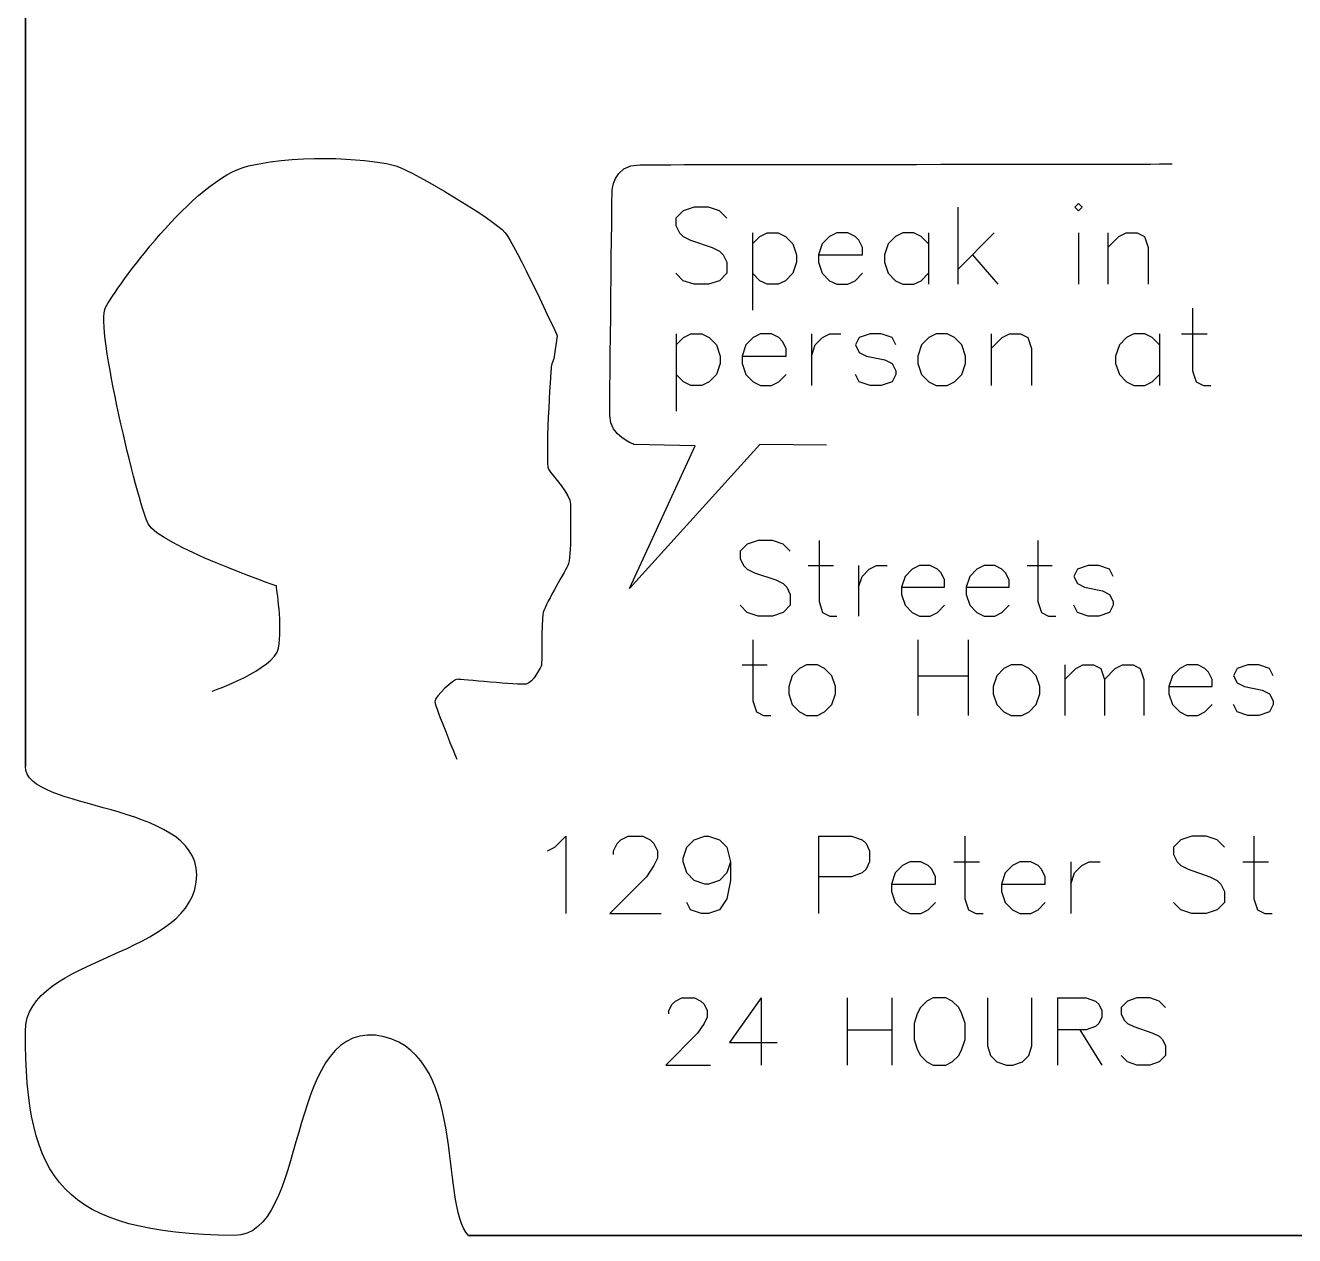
# Model space of a CAD drawing. Header units: inches. Extents: x 5 to 75, y 204.3 to 274.5.
# Drawn here: x 5 to 39.85, y 204.27 to 237.49 of the extents above; entities that cross this region are included whole.
import ezdxf

# ---------------------------------------------------------------- set-up
doc = ezdxf.new("R2010")
doc.units = ezdxf.units.IN
doc.header["$MEASUREMENT"] = 0
for name, color, linetype in [('Cutout', 7, 'Continuous'), ('Graphics', 7, 'Continuous'), ('Text', 7, 'Continuous')]:
    doc.layers.add(name, color=color, linetype=linetype)

# ---------------------------------------------------------------- blocks, each defined once
blk = doc.blocks.new('block 15')
at = {"layer": 'Cutout', "color": 7, "lineweight": 25}
blk.add_open_spline([(17.169, 204.275), (16.34, 205.147), (17.175, 209.452), (14.616, 209.774)], degree=3, dxfattribs=at)
blk = doc.blocks.new('block 16')
at = {"layer": 'Cutout', "color": 7, "lineweight": 25}
blk.add_open_spline([(14.616, 209.774), (12.118, 210.011), (12.776, 204.275), (10.734, 204.275)], degree=3, dxfattribs=at)
blk = doc.blocks.new('block 17')
at = {"layer": 'Cutout', "color": 7, "lineweight": 25}
blk.add_open_spline([(10.734, 204.275), (5.989, 204.347), (5, 205.762), (5, 209.878)], degree=3, dxfattribs=at)
blk = doc.blocks.new('block 18')
at = {"layer": 'Cutout', "color": 7, "lineweight": 25}
blk.add_open_spline([(5, 209.878), (5, 211.987), (9.703, 211.887), (9.703, 214.18)], degree=3, dxfattribs=at)
blk = doc.blocks.new('block 19')
at = {"layer": 'Cutout', "color": 7, "lineweight": 25}
blk.add_open_spline([(9.703, 214.18), (9.703, 216.202), (5, 215.909), (5, 217.152)], degree=3, dxfattribs=at)
blk = doc.blocks.new('block 20')
at = {"layer": 'Cutout', "color": 7, "lineweight": 25}
blk.add_open_spline([(69.353, 204.275), (69.353, 204.275), (17.169, 204.275), (17.169, 204.275), (17.169, 204.275), (69.353, 204.275), (69.353, 204.275)], degree=3, knots=[0, 0, 0, 0, 1, 1, 1, 2, 2, 2, 2], dxfattribs=at)
blk = doc.blocks.new('block 22')
at = {"layer": 'Cutout', "color": 7, "lineweight": 25}
blk.add_open_spline([(5, 217.152), (5, 217.152), (5, 268.212), (5, 268.212), (5, 268.212), (5, 217.152), (5, 217.152)], degree=3, knots=[0, 0, 0, 0, 1, 1, 1, 2, 2, 2, 2], dxfattribs=at)
blk = doc.blocks.new('block 30')
at = {"layer": 'Graphics', "color": 7, "lineweight": 25}
blk.add_open_spline([(10.132, 219.22), (10.132, 219.22), (11.831, 219.808), (11.949, 220.398)], degree=3, dxfattribs=at)
blk = doc.blocks.new('block 31')
at = {"layer": 'Graphics', "color": 7, "lineweight": 25}
blk.add_open_spline([(11.949, 220.398), (12.066, 220.986), (11.89, 222.104), (11.89, 222.104)], degree=3, dxfattribs=at)
blk = doc.blocks.new('block 32')
at = {"layer": 'Graphics', "color": 7, "lineweight": 25}
blk.add_open_spline([(11.89, 222.104), (11.89, 222.104), (8.666, 223.221), (8.373, 223.809)], degree=3, dxfattribs=at)
blk = doc.blocks.new('block 33')
at = {"layer": 'Graphics', "color": 7, "lineweight": 25}
blk.add_open_spline([(8.373, 223.809), (8.08, 224.398), (6.908, 229.222), (7.201, 229.751)], degree=3, dxfattribs=at)
blk = doc.blocks.new('block 34')
at = {"layer": 'Graphics', "color": 7, "lineweight": 25}
blk.add_open_spline([(7.201, 229.751), (7.494, 230.281), (9.604, 233.282), (11.128, 233.634)], degree=3, dxfattribs=at)
blk = doc.blocks.new('block 35')
at = {"layer": 'Graphics', "color": 7, "lineweight": 25}
blk.add_open_spline([(11.128, 233.634), (12.652, 233.987), (14.645, 233.811), (15.173, 233.634)], degree=3, dxfattribs=at)
blk = doc.blocks.new('block 36')
at = {"layer": 'Graphics', "color": 7, "lineweight": 25}
blk.add_open_spline([(15.173, 233.634), (15.701, 233.458), (17.87, 232.163), (18.163, 231.81)], degree=3, dxfattribs=at)
blk = doc.blocks.new('block 37')
at = {"layer": 'Graphics', "color": 7, "lineweight": 25}
blk.add_open_spline([(18.163, 231.81), (18.456, 231.458), (19.604, 228.973), (19.604, 228.973)], degree=3, dxfattribs=at)
blk = doc.blocks.new('block 38')
at = {"layer": 'Graphics', "color": 7, "lineweight": 25}
blk.add_open_spline([(19.511, 228.343), (19.511, 228.343), (19.453, 228.221), (19.438, 228.119)], degree=3, dxfattribs=at)
blk = doc.blocks.new('block 39')
at = {"layer": 'Graphics', "color": 7, "lineweight": 25}
blk.add_open_spline([(19.438, 228.119), (19.423, 228.016), (19.262, 225.472), (19.364, 225.31)], degree=3, dxfattribs=at)
blk = doc.blocks.new('block 40')
at = {"layer": 'Graphics', "color": 7, "lineweight": 25}
blk.add_open_spline([(19.364, 225.31), (19.467, 225.148), (19.98, 224.589), (19.965, 224.354)], degree=3, dxfattribs=at)
blk = doc.blocks.new('block 41')
at = {"layer": 'Graphics', "color": 7, "lineweight": 25}
blk.add_open_spline([(19.965, 224.354), (19.951, 224.119), (20.009, 222.898), (19.892, 222.662)], degree=3, dxfattribs=at)
blk = doc.blocks.new('block 42')
at = {"layer": 'Graphics', "color": 7, "lineweight": 25}
blk.add_open_spline([(19.892, 222.662), (19.775, 222.427), (19.233, 221.544), (19.203, 221.324)], degree=3, dxfattribs=at)
blk = doc.blocks.new('block 43')
at = {"layer": 'Graphics', "color": 7, "lineweight": 25}
blk.add_open_spline([(19.203, 221.324), (19.174, 221.103), (19.174, 219.927), (19.174, 219.927)], degree=3, dxfattribs=at)
blk = doc.blocks.new('block 44')
at = {"layer": 'Graphics', "color": 7, "lineweight": 25}
blk.add_open_spline([(19.174, 219.927), (19.174, 219.927), (18.939, 219.441), (18.749, 219.412)], degree=3, dxfattribs=at)
blk = doc.blocks.new('block 45')
at = {"layer": 'Graphics', "color": 7, "lineweight": 25}
blk.add_open_spline([(18.749, 219.412), (18.558, 219.382), (16.932, 219.544), (16.858, 219.544)], degree=3, dxfattribs=at)
blk = doc.blocks.new('block 46')
at = {"layer": 'Graphics', "color": 7, "lineweight": 25}
blk.add_open_spline([(16.858, 219.544), (16.785, 219.544), (16.228, 219.088), (16.243, 218.927)], degree=3, dxfattribs=at)
blk = doc.blocks.new('block 47')
at = {"layer": 'Graphics', "color": 7, "lineweight": 25}
blk.add_open_spline([(16.243, 218.927), (16.257, 218.765), (16.844, 217.352), (16.844, 217.352)], degree=3, dxfattribs=at)
blk = doc.blocks.new('block 48')
at = {"layer": 'Graphics', "color": 7, "lineweight": 25}
blk.add_lwpolyline([(19.604, 228.973), (19.511, 228.343)], dxfattribs=at)
blk = doc.blocks.new('block 49')
at = {"layer": 'Graphics', "color": 7, "lineweight": 25}
blk.add_open_spline([(21.707, 225.991), (21.707, 225.991), (21.044, 226.22), (21.044, 226.782)], degree=3, dxfattribs=at)
blk = doc.blocks.new('block 50')
at = {"layer": 'Graphics', "color": 7, "lineweight": 25}
blk.add_open_spline([(21.044, 226.782), (21.044, 227.343), (21.106, 232.918), (21.106, 232.918)], degree=3, dxfattribs=at)
blk = doc.blocks.new('block 51')
at = {"layer": 'Graphics', "color": 7, "lineweight": 25}
blk.add_open_spline([(21.106, 232.918), (21.106, 232.918), (21.106, 233.667), (21.873, 233.667)], degree=3, dxfattribs=at)
blk = doc.blocks.new('block 52')
at = {"layer": 'Graphics', "color": 7, "lineweight": 25}
blk.add_open_spline([(21.873, 233.667), (22.64, 233.667), (36.484, 233.687), (36.484, 233.687)], degree=3, dxfattribs=at)
blk = doc.blocks.new('block 55')
at = {"layer": 'Graphics', "color": 7, "lineweight": 25}
blk.add_lwpolyline([(26.992, 225.97), (25.168, 225.991), (21.583, 222.039), (23.386, 225.95), (21.707, 225.991)], dxfattribs=at)
blk = doc.blocks.new('block 199')
at = {"layer": 'Text', "color": 7, "lineweight": 25}
blk.add_lwpolyline([(24.262, 232.2), (24.06, 232.402), (23.759, 232.503), (23.357, 232.503), (23.055, 232.402), (22.854, 232.2), (22.854, 231.999), (22.954, 231.797), (23.055, 231.696), (23.256, 231.595), (23.859, 231.393), (24.06, 231.292), (24.161, 231.191), (24.262, 230.989), (24.262, 230.686), (24.06, 230.484), (23.759, 230.384), (23.357, 230.384), (23.055, 230.484), (22.854, 230.686)], dxfattribs=at)
blk = doc.blocks.new('block 200')
at = {"layer": 'Text', "color": 7, "lineweight": 25}
blk.add_lwpolyline([(24.966, 231.797), (24.966, 229.678)], dxfattribs=at)
blk = doc.blocks.new('block 201')
at = {"layer": 'Text', "color": 7, "lineweight": 25}
blk.add_lwpolyline([(24.966, 231.494), (25.166, 231.696), (25.368, 231.797), (25.669, 231.797), (25.871, 231.696), (26.071, 231.494), (26.172, 231.191), (26.172, 230.989), (26.071, 230.686), (25.871, 230.484), (25.669, 230.384), (25.368, 230.384), (25.166, 230.484), (24.966, 230.686)], dxfattribs=at)
blk = doc.blocks.new('block 202')
at = {"layer": 'Text', "color": 7, "lineweight": 25}
blk.add_lwpolyline([(26.776, 231.191), (27.982, 231.191), (27.982, 231.393), (27.882, 231.595), (27.781, 231.696), (27.58, 231.797), (27.278, 231.797), (27.077, 231.696), (26.876, 231.494), (26.776, 231.191), (26.776, 230.989), (26.876, 230.686), (27.077, 230.484), (27.278, 230.384), (27.58, 230.384), (27.781, 230.484), (27.982, 230.686)], dxfattribs=at)
blk = doc.blocks.new('block 203')
at = {"layer": 'Text', "color": 7, "lineweight": 25}
blk.add_lwpolyline([(29.792, 231.797), (29.792, 230.384)], dxfattribs=at)
blk = doc.blocks.new('block 204')
at = {"layer": 'Text', "color": 7, "lineweight": 25}
blk.add_lwpolyline([(29.792, 231.494), (29.591, 231.696), (29.39, 231.797), (29.088, 231.797), (28.887, 231.696), (28.686, 231.494), (28.585, 231.191), (28.585, 230.989), (28.686, 230.686), (28.887, 230.484), (29.088, 230.384), (29.39, 230.384), (29.591, 230.484), (29.792, 230.686)], dxfattribs=at)
blk = doc.blocks.new('block 205')
at = {"layer": 'Text', "color": 7, "lineweight": 25}
blk.add_lwpolyline([(30.597, 232.503), (30.597, 230.384)], dxfattribs=at)
blk = doc.blocks.new('block 206')
at = {"layer": 'Text', "color": 7, "lineweight": 25}
blk.add_lwpolyline([(31.602, 231.797), (30.597, 230.787)], dxfattribs=at)
blk = doc.blocks.new('block 207')
at = {"layer": 'Text', "color": 7, "lineweight": 25}
blk.add_lwpolyline([(30.999, 231.191), (31.702, 230.384)], dxfattribs=at)
blk = doc.blocks.new('block 208')
at = {"layer": 'Text', "color": 7, "lineweight": 25}
blk.add_lwpolyline([(33.815, 232.503), (33.915, 232.402), (34.015, 232.503), (33.915, 232.604), (33.815, 232.503)], dxfattribs=at)
blk = doc.blocks.new('block 209')
at = {"layer": 'Text', "color": 7, "lineweight": 25}
blk.add_lwpolyline([(33.915, 231.797), (33.915, 230.384)], dxfattribs=at)
blk = doc.blocks.new('block 210')
at = {"layer": 'Text', "color": 7, "lineweight": 25}
blk.add_lwpolyline([(34.719, 231.797), (34.719, 230.384)], dxfattribs=at)
blk = doc.blocks.new('block 211')
at = {"layer": 'Text', "color": 7, "lineweight": 25}
blk.add_lwpolyline([(34.719, 231.393), (35.021, 231.696), (35.222, 231.797), (35.524, 231.797), (35.725, 231.696), (35.825, 231.393), (35.825, 230.384)], dxfattribs=at)
blk = doc.blocks.new('block 212')
at = {"layer": 'Text', "color": 7, "lineweight": 25}
blk.add_lwpolyline([(22.866, 229.021), (22.866, 226.902)], dxfattribs=at)
blk = doc.blocks.new('block 213')
at = {"layer": 'Text', "color": 7, "lineweight": 25}
blk.add_lwpolyline([(22.866, 228.72), (23.068, 228.92), (23.269, 229.021), (23.57, 229.021), (23.771, 228.92), (23.973, 228.72), (24.073, 228.416), (24.073, 228.214), (23.973, 227.912), (23.771, 227.71), (23.57, 227.609), (23.269, 227.609), (23.068, 227.71), (22.866, 227.912)], dxfattribs=at)
blk = doc.blocks.new('block 214')
at = {"layer": 'Text', "color": 7, "lineweight": 25}
blk.add_lwpolyline([(24.676, 228.416), (25.883, 228.416), (25.883, 228.618), (25.782, 228.819), (25.682, 228.92), (25.481, 229.021), (25.179, 229.021), (24.978, 228.92), (24.777, 228.72), (24.676, 228.416), (24.676, 228.214), (24.777, 227.912), (24.978, 227.71), (25.179, 227.609), (25.481, 227.609), (25.682, 227.71), (25.883, 227.912)], dxfattribs=at)
blk = doc.blocks.new('block 215')
at = {"layer": 'Text', "color": 7, "lineweight": 25}
blk.add_lwpolyline([(26.587, 229.021), (26.587, 227.609)], dxfattribs=at)
blk = doc.blocks.new('block 216')
at = {"layer": 'Text', "color": 7, "lineweight": 25}
blk.add_lwpolyline([(26.587, 228.416), (26.687, 228.72), (26.888, 228.92), (27.09, 229.021), (27.391, 229.021)], dxfattribs=at)
blk = doc.blocks.new('block 217')
at = {"layer": 'Text', "color": 7, "lineweight": 25}
blk.add_lwpolyline([(28.9, 228.72), (28.799, 228.92), (28.497, 229.021), (28.196, 229.021), (27.894, 228.92), (27.793, 228.72), (27.894, 228.517), (28.095, 228.416), (28.598, 228.315), (28.799, 228.214), (28.9, 228.013), (28.9, 227.912), (28.799, 227.71), (28.497, 227.609), (28.196, 227.609), (27.894, 227.71), (27.793, 227.912)], dxfattribs=at)
blk = doc.blocks.new('block 218')
at = {"layer": 'Text', "color": 7, "lineweight": 25}
blk.add_lwpolyline([(30.006, 229.021), (29.805, 228.92), (29.604, 228.72), (29.503, 228.416), (29.503, 228.214), (29.604, 227.912), (29.805, 227.71), (30.006, 227.609), (30.307, 227.609), (30.509, 227.71), (30.71, 227.912), (30.81, 228.214), (30.81, 228.416), (30.71, 228.72), (30.509, 228.92), (30.307, 229.021), (30.006, 229.021)], dxfattribs=at)
blk = doc.blocks.new('block 219')
at = {"layer": 'Text', "color": 7, "lineweight": 25}
blk.add_lwpolyline([(31.514, 229.021), (31.514, 227.609)], dxfattribs=at)
blk = doc.blocks.new('block 220')
at = {"layer": 'Text', "color": 7, "lineweight": 25}
blk.add_lwpolyline([(31.514, 228.618), (31.816, 228.92), (32.017, 229.021), (32.318, 229.021), (32.52, 228.92), (32.62, 228.618), (32.62, 227.609)], dxfattribs=at)
blk = doc.blocks.new('block 221')
at = {"layer": 'Text', "color": 7, "lineweight": 25}
blk.add_lwpolyline([(36.14, 229.021), (36.14, 227.609)], dxfattribs=at)
blk = doc.blocks.new('block 222')
at = {"layer": 'Text', "color": 7, "lineweight": 25}
blk.add_lwpolyline([(36.14, 228.72), (35.938, 228.92), (35.737, 229.021), (35.436, 229.021), (35.235, 228.92), (35.034, 228.72), (34.933, 228.416), (34.933, 228.214), (35.034, 227.912), (35.235, 227.71), (35.436, 227.609), (35.737, 227.609), (35.938, 227.71), (36.14, 227.912)], dxfattribs=at)
blk = doc.blocks.new('block 223')
at = {"layer": 'Text', "color": 7, "lineweight": 25}
blk.add_lwpolyline([(37.045, 229.728), (37.045, 228.013), (37.145, 227.71), (37.346, 227.609), (37.548, 227.609)], dxfattribs=at)
blk = doc.blocks.new('block 224')
at = {"layer": 'Text', "color": 7, "lineweight": 25}
blk.add_lwpolyline([(36.743, 229.021), (37.447, 229.021)], dxfattribs=at)
blk = doc.blocks.new('block 572')
at = {"layer": 'Text', "color": 7, "lineweight": 25}
blk.add_lwpolyline([(26, 223.059), (25.803, 223.256), (25.508, 223.356), (25.114, 223.356), (24.818, 223.256), (24.621, 223.059), (24.621, 222.862), (24.72, 222.663), (24.818, 222.565), (25.016, 222.466), (25.606, 222.269), (25.803, 222.17), (25.902, 222.071), (26, 221.873), (26, 221.576), (25.803, 221.379), (25.508, 221.28), (25.114, 221.28), (24.818, 221.379), (24.621, 221.576)], dxfattribs=at)
blk = doc.blocks.new('block 573')
at = {"layer": 'Text', "color": 7, "lineweight": 25}
blk.add_lwpolyline([(26.789, 223.356), (26.789, 221.675), (26.887, 221.379), (27.084, 221.28), (27.281, 221.28)], dxfattribs=at)
blk = doc.blocks.new('block 574')
at = {"layer": 'Text', "color": 7, "lineweight": 25}
blk.add_lwpolyline([(26.493, 222.663), (27.183, 222.663)], dxfattribs=at)
blk = doc.blocks.new('block 575')
at = {"layer": 'Text', "color": 7, "lineweight": 25}
blk.add_lwpolyline([(27.872, 222.663), (27.872, 221.28)], dxfattribs=at)
blk = doc.blocks.new('block 576')
at = {"layer": 'Text', "color": 7, "lineweight": 25}
blk.add_lwpolyline([(27.872, 222.071), (27.971, 222.366), (28.168, 222.565), (28.365, 222.663), (28.66, 222.663)], dxfattribs=at)
blk = doc.blocks.new('block 577')
at = {"layer": 'Text', "color": 7, "lineweight": 25}
blk.add_lwpolyline([(29.054, 222.071), (30.236, 222.071), (30.236, 222.269), (30.138, 222.466), (30.039, 222.565), (29.842, 222.663), (29.547, 222.663), (29.35, 222.565), (29.153, 222.366), (29.054, 222.071), (29.054, 221.873), (29.153, 221.576), (29.35, 221.379), (29.547, 221.28), (29.842, 221.28), (30.039, 221.379), (30.236, 221.576)], dxfattribs=at)
blk = doc.blocks.new('block 578')
at = {"layer": 'Text', "color": 7, "lineweight": 25}
blk.add_lwpolyline([(30.827, 222.071), (32.009, 222.071), (32.009, 222.269), (31.911, 222.466), (31.812, 222.565), (31.615, 222.663), (31.32, 222.663), (31.123, 222.565), (30.926, 222.366), (30.827, 222.071), (30.827, 221.873), (30.926, 221.576), (31.123, 221.379), (31.32, 221.28), (31.615, 221.28), (31.812, 221.379), (32.009, 221.576)], dxfattribs=at)
blk = doc.blocks.new('block 579')
at = {"layer": 'Text', "color": 7, "lineweight": 25}
blk.add_lwpolyline([(32.797, 223.356), (32.797, 221.675), (32.896, 221.379), (33.093, 221.28), (33.29, 221.28)], dxfattribs=at)
blk = doc.blocks.new('block 580')
at = {"layer": 'Text', "color": 7, "lineweight": 25}
blk.add_lwpolyline([(32.502, 222.663), (33.191, 222.663)], dxfattribs=at)
blk = doc.blocks.new('block 581')
at = {"layer": 'Text', "color": 7, "lineweight": 25}
blk.add_lwpolyline([(34.866, 222.366), (34.768, 222.565), (34.472, 222.663), (34.176, 222.663), (33.881, 222.565), (33.782, 222.366), (33.881, 222.17), (34.078, 222.071), (34.57, 221.972), (34.768, 221.873), (34.866, 221.675), (34.866, 221.576), (34.768, 221.379), (34.472, 221.28), (34.176, 221.28), (33.881, 221.379), (33.782, 221.576)], dxfattribs=at)
blk = doc.blocks.new('block 582')
at = {"layer": 'Text', "color": 7, "lineweight": 25}
blk.add_lwpolyline([(24.971, 220.629), (24.971, 218.949), (25.07, 218.652), (25.267, 218.553), (25.464, 218.553)], dxfattribs=at)
blk = doc.blocks.new('block 583')
at = {"layer": 'Text', "color": 7, "lineweight": 25}
blk.add_lwpolyline([(24.676, 219.937), (25.365, 219.937)], dxfattribs=at)
blk = doc.blocks.new('block 584')
at = {"layer": 'Text', "color": 7, "lineweight": 25}
blk.add_lwpolyline([(26.449, 219.937), (26.252, 219.839), (26.055, 219.641), (25.956, 219.344), (25.956, 219.146), (26.055, 218.85), (26.252, 218.652), (26.449, 218.553), (26.744, 218.553), (26.941, 218.652), (27.138, 218.85), (27.237, 219.146), (27.237, 219.344), (27.138, 219.641), (26.941, 219.839), (26.744, 219.937), (26.449, 219.937)], dxfattribs=at)
blk = doc.blocks.new('block 585')
at = {"layer": 'Text', "color": 7, "lineweight": 25}
blk.add_lwpolyline([(29.502, 220.629), (29.502, 218.553)], dxfattribs=at)
blk = doc.blocks.new('block 586')
at = {"layer": 'Text', "color": 7, "lineweight": 25}
blk.add_lwpolyline([(30.881, 220.629), (30.881, 218.553)], dxfattribs=at)
blk = doc.blocks.new('block 587')
at = {"layer": 'Text', "color": 7, "lineweight": 25}
blk.add_lwpolyline([(29.502, 219.641), (30.881, 219.641)], dxfattribs=at)
blk = doc.blocks.new('block 588')
at = {"layer": 'Text', "color": 7, "lineweight": 25}
blk.add_lwpolyline([(32.064, 219.937), (31.866, 219.839), (31.67, 219.641), (31.571, 219.344), (31.571, 219.146), (31.67, 218.85), (31.866, 218.652), (32.064, 218.553), (32.359, 218.553), (32.556, 218.652), (32.753, 218.85), (32.852, 219.146), (32.852, 219.344), (32.753, 219.641), (32.556, 219.839), (32.359, 219.937), (32.064, 219.937)], dxfattribs=at)
blk = doc.blocks.new('block 589')
at = {"layer": 'Text', "color": 7, "lineweight": 25}
blk.add_lwpolyline([(33.541, 219.937), (33.541, 218.553)], dxfattribs=at)
blk = doc.blocks.new('block 590')
at = {"layer": 'Text', "color": 7, "lineweight": 25}
blk.add_lwpolyline([(33.541, 219.542), (33.837, 219.839), (34.033, 219.937), (34.329, 219.937), (34.526, 219.839), (34.625, 219.542), (34.625, 218.553)], dxfattribs=at)
blk = doc.blocks.new('block 591')
at = {"layer": 'Text', "color": 7, "lineweight": 25}
blk.add_lwpolyline([(34.625, 219.542), (34.92, 219.839), (35.117, 219.937), (35.412, 219.937), (35.61, 219.839), (35.708, 219.542), (35.708, 218.553)], dxfattribs=at)
blk = doc.blocks.new('block 592')
at = {"layer": 'Text', "color": 7, "lineweight": 25}
blk.add_lwpolyline([(36.397, 219.344), (37.579, 219.344), (37.579, 219.542), (37.481, 219.74), (37.382, 219.839), (37.185, 219.937), (36.89, 219.937), (36.693, 219.839), (36.496, 219.641), (36.397, 219.344), (36.397, 219.146), (36.496, 218.85), (36.693, 218.652), (36.89, 218.553), (37.185, 218.553), (37.382, 218.652), (37.579, 218.85)], dxfattribs=at)
blk = doc.blocks.new('block 593')
at = {"layer": 'Text', "color": 7, "lineweight": 25}
blk.add_lwpolyline([(39.254, 219.641), (39.155, 219.839), (38.86, 219.937), (38.564, 219.937), (38.269, 219.839), (38.17, 219.641), (38.269, 219.443), (38.466, 219.344), (38.959, 219.245), (39.155, 219.146), (39.254, 218.949), (39.254, 218.85), (39.155, 218.652), (38.86, 218.553), (38.564, 218.553), (38.269, 218.652), (38.17, 218.85)], dxfattribs=at)
blk = doc.blocks.new('block 594')
at = {"layer": 'Text', "color": 7, "lineweight": 25}
blk.add_lwpolyline([(19.338, 214.832), (19.539, 214.933), (19.841, 215.235), (19.841, 213.118)], dxfattribs=at)
blk = doc.blocks.new('block 595')
at = {"layer": 'Text', "color": 7, "lineweight": 25}
blk.add_lwpolyline([(21.147, 214.731), (21.147, 214.832), (21.247, 215.034), (21.348, 215.134), (21.548, 215.235), (21.95, 215.235), (22.151, 215.134), (22.252, 215.034), (22.352, 214.832), (22.352, 214.63), (22.252, 214.429), (22.051, 214.126), (21.046, 213.118), (22.453, 213.118)], dxfattribs=at)
blk = doc.blocks.new('block 596')
at = {"layer": 'Text', "color": 7, "lineweight": 25}
blk.add_lwpolyline([(24.362, 214.529), (24.261, 214.227), (24.06, 214.025), (23.759, 213.924), (23.658, 213.924), (23.357, 214.025), (23.156, 214.227), (23.055, 214.529), (23.055, 214.63), (23.156, 214.933), (23.357, 215.134), (23.658, 215.235), (23.759, 215.235), (24.06, 215.134), (24.261, 214.933), (24.362, 214.529), (24.362, 214.025), (24.261, 213.522), (24.06, 213.219), (23.759, 213.118), (23.558, 213.118), (23.256, 213.219), (23.156, 213.421)], dxfattribs=at)
blk = doc.blocks.new('block 597')
at = {"layer": 'Text', "color": 7, "lineweight": 25}
blk.add_lwpolyline([(26.773, 215.235), (26.773, 213.118)], dxfattribs=at)
blk = doc.blocks.new('block 598')
at = {"layer": 'Text', "color": 7, "lineweight": 25}
blk.add_lwpolyline([(26.773, 215.235), (27.677, 215.235), (27.978, 215.134), (28.079, 215.034), (28.179, 214.832), (28.179, 214.529), (28.079, 214.328), (27.978, 214.227), (27.677, 214.126), (26.773, 214.126)], dxfattribs=at)
blk = doc.blocks.new('block 599')
at = {"layer": 'Text', "color": 7, "lineweight": 25}
blk.add_lwpolyline([(28.782, 213.924), (29.988, 213.924), (29.988, 214.126), (29.887, 214.328), (29.787, 214.429), (29.585, 214.529), (29.284, 214.529), (29.083, 214.429), (28.882, 214.227), (28.782, 213.924), (28.782, 213.722), (28.882, 213.421), (29.083, 213.219), (29.284, 213.118), (29.585, 213.118), (29.787, 213.219), (29.988, 213.421)], dxfattribs=at)
blk = doc.blocks.new('block 600')
at = {"layer": 'Text', "color": 7, "lineweight": 25}
blk.add_lwpolyline([(30.792, 215.235), (30.792, 213.522), (30.892, 213.219), (31.093, 213.118), (31.294, 213.118)], dxfattribs=at)
blk = doc.blocks.new('block 601')
at = {"layer": 'Text', "color": 7, "lineweight": 25}
blk.add_lwpolyline([(30.49, 214.529), (31.193, 214.529)], dxfattribs=at)
blk = doc.blocks.new('block 602')
at = {"layer": 'Text', "color": 7, "lineweight": 25}
blk.add_lwpolyline([(31.796, 213.924), (33.002, 213.924), (33.002, 214.126), (32.901, 214.328), (32.801, 214.429), (32.6, 214.529), (32.298, 214.529), (32.097, 214.429), (31.896, 214.227), (31.796, 213.924), (31.796, 213.722), (31.896, 213.421), (32.097, 213.219), (32.298, 213.118), (32.6, 213.118), (32.801, 213.219), (33.002, 213.421)], dxfattribs=at)
blk = doc.blocks.new('block 603')
at = {"layer": 'Text', "color": 7, "lineweight": 25}
blk.add_lwpolyline([(33.705, 214.529), (33.705, 213.118)], dxfattribs=at)
blk = doc.blocks.new('block 604')
at = {"layer": 'Text', "color": 7, "lineweight": 25}
blk.add_lwpolyline([(33.705, 213.924), (33.805, 214.227), (34.006, 214.429), (34.207, 214.529), (34.508, 214.529)], dxfattribs=at)
blk = doc.blocks.new('block 605')
at = {"layer": 'Text', "color": 7, "lineweight": 25}
blk.add_lwpolyline([(37.924, 214.933), (37.723, 215.134), (37.422, 215.235), (37.02, 215.235), (36.719, 215.134), (36.518, 214.933), (36.518, 214.731), (36.619, 214.529), (36.719, 214.429), (36.92, 214.328), (37.523, 214.126), (37.723, 214.025), (37.824, 213.924), (37.924, 213.722), (37.924, 213.421), (37.723, 213.219), (37.422, 213.118), (37.02, 213.118), (36.719, 213.219), (36.518, 213.421)], dxfattribs=at)
blk = doc.blocks.new('block 606')
at = {"layer": 'Text', "color": 7, "lineweight": 25}
blk.add_lwpolyline([(38.728, 215.235), (38.728, 213.522), (38.829, 213.219), (39.029, 213.118), (39.23, 213.118)], dxfattribs=at)
blk = doc.blocks.new('block 607')
at = {"layer": 'Text', "color": 7, "lineweight": 25}
blk.add_lwpolyline([(38.427, 214.529), (39.13, 214.529)], dxfattribs=at)
blk = doc.blocks.new('block 608')
at = {"layer": 'Text', "color": 7, "lineweight": 25}
blk.add_lwpolyline([(22.67, 210.361), (22.67, 210.449), (22.758, 210.624), (22.845, 210.712), (23.02, 210.8), (23.37, 210.8), (23.544, 210.712), (23.632, 210.624), (23.719, 210.449), (23.719, 210.273), (23.632, 210.098), (23.457, 209.835), (22.583, 208.957), (23.807, 208.957)], dxfattribs=at)
blk = doc.blocks.new('block 609')
at = {"layer": 'Text', "color": 7, "lineweight": 25}
blk.add_lwpolyline([(25.205, 210.8), (24.331, 209.572), (25.642, 209.572)], dxfattribs=at)
blk = doc.blocks.new('block 610')
at = {"layer": 'Text', "color": 7, "lineweight": 25}
blk.add_lwpolyline([(25.205, 210.8), (25.205, 208.957)], dxfattribs=at)
blk = doc.blocks.new('block 611')
at = {"layer": 'Text', "color": 7, "lineweight": 25}
blk.add_lwpolyline([(27.565, 210.8), (27.565, 208.957)], dxfattribs=at)
blk = doc.blocks.new('block 612')
at = {"layer": 'Text', "color": 7, "lineweight": 25}
blk.add_lwpolyline([(28.789, 210.8), (28.789, 208.957)], dxfattribs=at)
blk = doc.blocks.new('block 613')
at = {"layer": 'Text', "color": 7, "lineweight": 25}
blk.add_lwpolyline([(27.565, 209.923), (28.789, 209.923)], dxfattribs=at)
blk = doc.blocks.new('block 614')
at = {"layer": 'Text', "color": 7, "lineweight": 25}
blk.add_lwpolyline([(29.924, 210.8), (29.75, 210.712), (29.575, 210.536), (29.488, 210.361), (29.4, 210.098), (29.4, 209.659), (29.488, 209.396), (29.575, 209.221), (29.75, 209.045), (29.924, 208.957), (30.274, 208.957), (30.449, 209.045), (30.624, 209.221), (30.712, 209.396), (30.799, 209.659), (30.799, 210.098), (30.712, 210.361), (30.624, 210.536), (30.449, 210.712), (30.274, 210.8), (29.924, 210.8)], dxfattribs=at)
blk = doc.blocks.new('block 615')
at = {"layer": 'Text', "color": 7, "lineweight": 25}
blk.add_lwpolyline([(31.41, 210.8), (31.41, 209.484), (31.498, 209.221), (31.673, 209.045), (31.935, 208.957), (32.11, 208.957), (32.372, 209.045), (32.547, 209.221), (32.634, 209.484), (32.634, 210.8)], dxfattribs=at)
blk = doc.blocks.new('block 616')
at = {"layer": 'Text', "color": 7, "lineweight": 25}
blk.add_lwpolyline([(33.333, 210.8), (33.333, 208.957)], dxfattribs=at)
blk = doc.blocks.new('block 617')
at = {"layer": 'Text', "color": 7, "lineweight": 25}
blk.add_lwpolyline([(33.333, 210.8), (34.12, 210.8), (34.382, 210.712), (34.47, 210.624), (34.557, 210.449), (34.557, 210.273), (34.47, 210.098), (34.382, 210.01), (34.12, 209.923), (33.333, 209.923)], dxfattribs=at)
blk = doc.blocks.new('block 618')
at = {"layer": 'Text', "color": 7, "lineweight": 25}
blk.add_lwpolyline([(33.945, 209.923), (34.557, 208.957)], dxfattribs=at)
blk = doc.blocks.new('block 619')
at = {"layer": 'Text', "color": 7, "lineweight": 25}
blk.add_lwpolyline([(36.305, 210.536), (36.13, 210.712), (35.868, 210.8), (35.518, 210.8), (35.256, 210.712), (35.082, 210.536), (35.082, 210.361), (35.169, 210.185), (35.256, 210.098), (35.431, 210.01), (35.955, 209.835), (36.13, 209.747), (36.218, 209.659), (36.305, 209.484), (36.305, 209.221), (36.13, 209.045), (35.868, 208.957), (35.518, 208.957), (35.256, 209.045), (35.082, 209.221)], dxfattribs=at)

msp = doc.modelspace()

# ---------------------------------------------------------------- block references
at = {"layer": 'Cutout'}
for name in ['block 22', 'block 19', 'block 18', 'block 17', 'block 16', 'block 15', 'block 20']:
    msp.add_blockref(name, (0, 0), dxfattribs=at)
at = {"layer": 'Graphics'}
for name in ['block 35', 'block 34', 'block 36', 'block 51', 'block 52', 'block 50', 'block 37', 'block 33', 'block 48', 'block 38', 'block 39', 'block 49', 'block 55', 'block 40', 'block 41', 'block 32', 'block 42', 'block 31', 'block 43', 'block 30', 'block 44', 'block 46', 'block 45', 'block 47']:
    msp.add_blockref(name, (0, 0), dxfattribs=at)
at = {"layer": 'Text'}
for name in ['block 199', 'block 205', 'block 208', 'block 200', 'block 201', 'block 202', 'block 204', 'block 203', 'block 206', 'block 209', 'block 210', 'block 211', 'block 207', 'block 223', 'block 212', 'block 213', 'block 214', 'block 215', 'block 216', 'block 217', 'block 218', 'block 219', 'block 220', 'block 222', 'block 221', 'block 224', 'block 572', 'block 573', 'block 579', 'block 574', 'block 575', 'block 576', 'block 577', 'block 578', 'block 580', 'block 581', 'block 582', 'block 585', 'block 586', 'block 583', 'block 584', 'block 588', 'block 589', 'block 590', 'block 591', 'block 592', 'block 593', 'block 587', 'block 594', 'block 595', 'block 596', 'block 597', 'block 598', 'block 600', 'block 605', 'block 606', 'block 599', 'block 601', 'block 602', 'block 603', 'block 604', 'block 607', 'block 608', 'block 609', 'block 610', 'block 611', 'block 612', 'block 614', 'block 615', 'block 616', 'block 617', 'block 619', 'block 613', 'block 618']:
    msp.add_blockref(name, (0, 0), dxfattribs=at)

doc.saveas('drawing.dxf')
